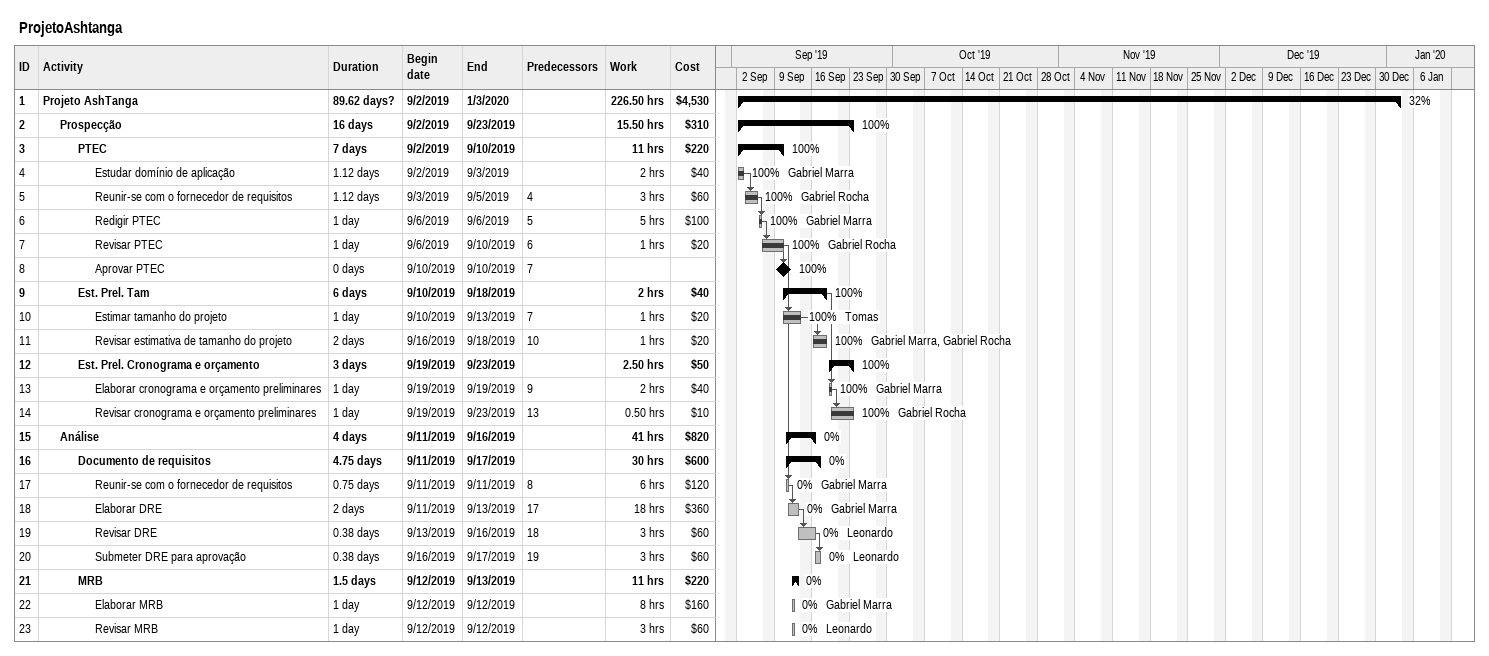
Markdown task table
ProjetoAshtanga

| ID | Level | Task | Duration | Start | Finish | Predecessors | Resources | % complete | Work (h) | Cost ($) |
|---|---|---|---|---|---|---|---|---|---|---|
| 1 | 1 | **Projeto AshTanga** | 89.62d? | 2019-09-02 | 2020-01-03 |  |  | 32 | 226.50 | 4530 |
| 2 | 2 | **Prospecção** | 16d | 2019-09-02 | 2019-09-23 |  |  | 100 | 15.50 | 310 |
| 3 | 3 | **PTEC** | 7d | 2019-09-02 | 2019-09-10 |  |  | 100 | 11 | 220 |
| 4 | 4 | Estudar domínio de aplicação | 1.12d | 2019-09-02 | 2019-09-03 |  | Gabriel Marra | 100 | 2 | 40 |
| 5 | 4 | Reunir-se com o fornecedor de requisitos | 1.12d | 2019-09-03 | 2019-09-05 | 4 | Gabriel Rocha | 100 | 3 | 60 |
| 6 | 4 | Redigir PTEC | 1d | 2019-09-06 | 2019-09-06 | 5 | Gabriel Marra | 100 | 5 | 100 |
| 7 | 4 | Revisar PTEC | 1d | 2019-09-06 | 2019-09-10 | 6 | Gabriel Rocha | 100 | 1 | 20 |
| 8 | 4 | Aprovar PTEC | 0d | 2019-09-10 | 2019-09-10 | 7 |  | 100 |  |  |
| 9 | 3 | **Est. Prel. Tam** | 6d | 2019-09-10 | 2019-09-18 |  |  | 100 | 2 | 40 |
| 10 | 4 | Estimar tamanho do projeto | 1d | 2019-09-10 | 2019-09-13 | 7 | Tomas | 100 | 1 | 20 |
| 11 | 4 | Revisar estimativa de tamanho do projeto | 2d | 2019-09-16 | 2019-09-18 | 10 | Gabriel Marra, Gabriel Rocha | 100 | 1 | 20 |
| 12 | 3 | **Est. Prel. Cronograma e orçamento** | 3d | 2019-09-19 | 2019-09-23 |  |  | 100 | 2.50 | 50 |
| 13 | 4 | Elaborar cronograma e orçamento preliminares | 1d | 2019-09-19 | 2019-09-19 | 9 | Gabriel Marra | 100 | 2 | 40 |
| 14 | 4 | Revisar cronograma e orçamento preliminares | 1d | 2019-09-19 | 2019-09-23 | 13 | Gabriel Rocha | 100 | 0.50 | 10 |
| 15 | 2 | **Análise** | 4d | 2019-09-11 | 2019-09-16 |  |  | 0 | 41 | 820 |
| 16 | 3 | **Documento de requisitos** | 4.75d | 2019-09-11 | 2019-09-17 |  |  | 0 | 30 | 600 |
| 17 | 4 | Reunir-se com o fornecedor de requisitos | 0.75d | 2019-09-11 | 2019-09-11 | 8 | Gabriel Marra | 0 | 6 | 120 |
| 18 | 4 | Elaborar DRE | 2d | 2019-09-11 | 2019-09-13 | 17 | Gabriel Marra | 0 | 18 | 360 |
| 19 | 4 | Revisar DRE | 0.38d | 2019-09-13 | 2019-09-16 | 18 | Leonardo | 0 | 3 | 60 |
| 20 | 4 | Submeter DRE para aprovação | 0.38d | 2019-09-16 | 2019-09-17 | 19 | Leonardo | 0 | 3 | 60 |
| 21 | 3 | **MRB** | 1.5d | 2019-09-12 | 2019-09-13 |  |  | 0 | 11 | 220 |
| 22 | 4 | Elaborar MRB | 1d | 2019-09-12 | 2019-09-12 |  | Gabriel Marra | 0 | 8 | 160 |
| 23 | 4 | Revisar MRB | 1d | 2019-09-12 | 2019-09-12 |  | Leonardo | 0 | 3 | 60 |
